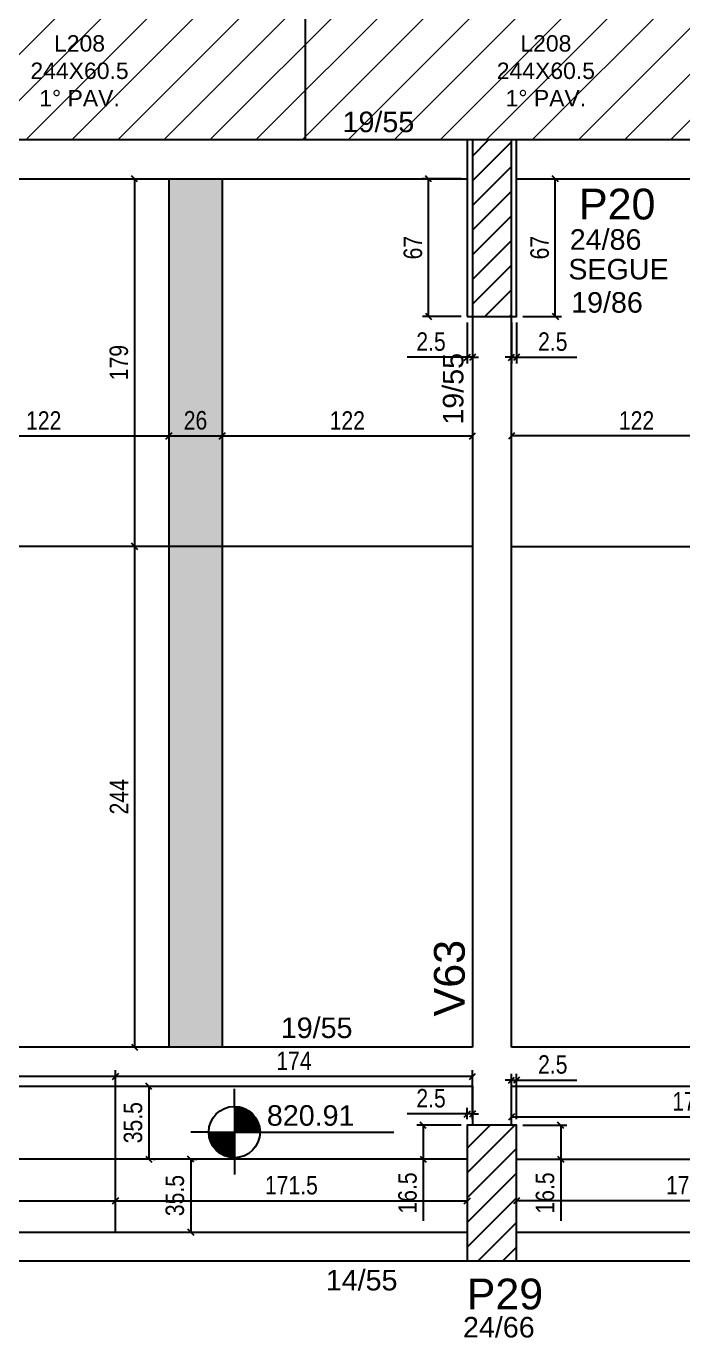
# Model space of a CAD drawing. Header units: millimetres. Extents: x 3753 to 7374, y 1906 to 3298.
# Drawn here: x 4465 to 4785, y 1943 to 2582 of the extents above; entities that cross this region are included whole.
import ezdxf

# ---------------------------------------------------------------- set-up
doc = ezdxf.new("R2010")
doc.units = ezdxf.units.MM
for name, color, linetype in [('3', 3, 'Continuous'), ('4', 4, 'Continuous'), ('7', 7, 'Continuous'), ('AUX00', 7, 'Continuous'), ('Painéis', 200, 'Continuous')]:
    doc.layers.add(name, color=color, linetype=linetype)
doc.layers.add('Hachura', color=251, linetype='Continuous', lineweight=9)
doc.layers.add('REAPROVEITAMENTO', color=251, linetype='Continuous', lineweight=9)
doc.styles.add('COTA TECNICA-50', font='techl___.ttf', dxfattribs={"height": 9})
doc.styles.get("Standard").update_dxf_attribs({"font": 'arial.ttf'})
doc.dimstyles.new('COTA PAINEL-50', dxfattribs={"dimtxt": 9, "dimasz": 3, "dimexe": 3, "dimexo": 3, "dimgap": 3, "dimtad": 1, "dimdec": 1, "dimzin": 12, "dimdsep": 46, "dimtxsty": 'COTA TECNICA-50', "dimblk1": 'OBLIQUE', "dimblk2": 'OBLIQUE', "dimsah": 1, "dimcen": 0.9, "dimclrd": 4, "dimclre": 4, "dimclrt": 240, "dimadec": 1, "dimazin": 3, "dimtfac": 1, "dimtdec": 1, "dimtmove": 0, "dimatfit": 3, "dimfxl": 1, "dimtolj": 1, "dimtzin": 12, "dimarcsym": 0})

# ---------------------------------------------------------------- blocks, each defined once
blk = doc.blocks.new('_Oblique')
at = {"color": 0, "linetype": 'ByBlock', "lineweight": -2}
blk.add_line((-0.5, -0.5), (0.5, 0.5), dxfattribs=at)
blk = doc.blocks.new('*D133')
at = {"layer": 'Defpoints', "color": 0, "transparency": 16777216}
for p in [(4703.66, 2068.15), (4701.16, 2046.17), (4703.66, 2046.17)]:
    blk.add_point(p, dxfattribs=at)
at = {"layer": 'Painéis', "color": 4, "lineweight": -2, "transparency": 16777216}
for p, q in [((4701.16, 2049.17), (4701.16, 2071.15)), ((4703.66, 2049.17), (4703.66, 2071.15)), ((4701.16, 2068.15), (4698.16, 2068.15)), ((4701.16, 2068.15), (4703.66, 2068.15)), ((4703.66, 2068.15), (4733.01, 2068.15))]:
    blk.add_line(p, q, dxfattribs=at)
at = {"layer": 'Painéis', "color": 4, "lineweight": -2, "transparency": 16777216, "xscale": 3, "yscale": 3, "zscale": 3}
blk.add_blockref('_Oblique', (4701.16, 2068.15), dxfattribs=at)
at = {"layer": 'Painéis', "color": 4, "lineweight": -2, "transparency": 16777216, "xscale": 3, "yscale": 3, "zscale": 3, "rotation": 180}
blk.add_blockref('_Oblique', (4703.66, 2068.15), dxfattribs=at)
at = {"layer": 'Painéis', "color": 240, "transparency": 16777216, "insert": (4721.33, 2075.74), "char_height": 9, "attachment_point": 5, "style": 'COTA TECNICA-50'}
blk.add_mtext('\\A1;2.5', dxfattribs=at)
blk = doc.blocks.new('*D135')
at = {"layer": 'Defpoints', "color": 0, "transparency": 16777216}
for p in [(4701.16, 2050.23), (4875.16, 2050.23), (4875.16, 2050.23)]:
    blk.add_point(p, dxfattribs=at)
at = {"layer": 'Painéis', "color": 4, "lineweight": -2, "transparency": 16777216}
blk.add_line((4701.16, 2050.23), (4875.16, 2050.23), dxfattribs=at)
at = {"layer": 'Painéis', "color": 4, "lineweight": -2, "transparency": 16777216, "xscale": 3, "yscale": 3, "zscale": 3, "rotation": 180}
blk.add_blockref('_Oblique', (4701.16, 2050.23), dxfattribs=at)
at = {"layer": 'Painéis', "color": 4, "lineweight": -2, "transparency": 16777216, "xscale": 3, "yscale": 3, "zscale": 3}
blk.add_blockref('_Oblique', (4875.16, 2050.23), dxfattribs=at)
at = {"layer": 'Painéis', "color": 240, "transparency": 16777216, "insert": (4788.16, 2057.8), "char_height": 9, "attachment_point": 5, "style": 'COTA TECNICA-50'}
blk.add_mtext('\\A1;174', dxfattribs=at)
blk = doc.blocks.new('*D138')
at = {"layer": 'Defpoints', "color": 0, "transparency": 16777216}
for p in [(4703.66, 2009.32), (4703.66, 2009.32), (4875.16, 2009.32)]:
    blk.add_point(p, dxfattribs=at)
at = {"layer": 'Painéis', "color": 4, "lineweight": -2, "transparency": 16777216}
blk.add_line((4875.16, 2009.32), (4703.66, 2009.32), dxfattribs=at)
at = {"layer": 'Painéis', "color": 4, "lineweight": -2, "transparency": 16777216, "xscale": 3, "yscale": 3, "zscale": 3, "rotation": 180}
blk.add_blockref('_Oblique', (4703.66, 2009.32), dxfattribs=at)
at = {"layer": 'Painéis', "color": 4, "lineweight": -2, "transparency": 16777216, "xscale": 3, "yscale": 3, "zscale": 3}
blk.add_blockref('_Oblique', (4875.16, 2009.32), dxfattribs=at)
at = {"layer": 'Painéis', "color": 240, "transparency": 16777216, "insert": (4789.41, 2016.92), "char_height": 9, "attachment_point": 5, "style": 'COTA TECNICA-50'}
blk.add_mtext('\\A1;171.5', dxfattribs=at)
blk = doc.blocks.new('*D309')
at = {"layer": 'Defpoints', "color": 0, "transparency": 16777216}
for p in [(4703.66, 2046.16), (4703.66, 2029.67), (4725.18, 2029.67)]:
    blk.add_point(p, dxfattribs=at)
at = {"layer": 'Painéis', "color": 4, "lineweight": -2, "transparency": 16777216}
for p, q in [((4706.66, 2046.16), (4728.18, 2046.16)), ((4725.18, 2046.16), (4725.18, 2029.67)), ((4706.66, 2029.67), (4728.18, 2029.67)), ((4725.18, 2029.67), (4725.18, 1999.69))]:
    blk.add_line(p, q, dxfattribs=at)
at = {"layer": 'Painéis', "color": 4, "lineweight": -2, "transparency": 16777216, "xscale": 3, "yscale": 3, "zscale": 3}
for p, rotation in [((4725.18, 2046.16), 90), ((4725.18, 2029.67), 270)]:
    blk.add_blockref('_Oblique', p, dxfattribs=dict(at, rotation=rotation))
at = {"layer": 'Painéis', "color": 240, "transparency": 16777216, "insert": (4717.58, 2013.18), "char_height": 9, "attachment_point": 5, "rotation": 90, "style": 'COTA TECNICA-50'}
blk.add_mtext('\\A1;16.5', dxfattribs=at)
blk = doc.blocks.new('*D141')
at = {"layer": 'Defpoints', "color": 0, "transparency": 16777216}
for p in [(4679.66, 2051.67), (4679.66, 2046.17), (4682.16, 2046.17)]:
    blk.add_point(p, dxfattribs=at)
at = {"layer": 'Painéis', "color": 4, "lineweight": -2, "transparency": 16777216}
for p, q in [((4679.66, 2051.67), (4650.3, 2051.67)), ((4679.66, 2049.17), (4679.66, 2054.67)), ((4682.16, 2051.67), (4679.66, 2051.67)), ((4682.16, 2049.17), (4682.16, 2054.67)), ((4682.16, 2051.67), (4685.16, 2051.67))]:
    blk.add_line(p, q, dxfattribs=at)
at = {"layer": 'Painéis', "color": 4, "lineweight": -2, "transparency": 16777216, "xscale": 3, "yscale": 3, "zscale": 3}
blk.add_blockref('_Oblique', (4679.66, 2051.67), dxfattribs=at)
at = {"layer": 'Painéis', "color": 4, "lineweight": -2, "transparency": 16777216, "xscale": 3, "yscale": 3, "zscale": 3, "rotation": 180}
blk.add_blockref('_Oblique', (4682.16, 2051.67), dxfattribs=at)
at = {"layer": 'Painéis', "color": 240, "transparency": 16777216, "insert": (4661.98, 2059.27), "char_height": 9, "attachment_point": 5, "style": 'COTA TECNICA-50'}
blk.add_mtext('\\A1;2.5', dxfattribs=at)
blk = doc.blocks.new('*D144')
at = {"layer": 'Defpoints', "color": 0, "transparency": 16777216}
for p in [(4508.16, 2069.94), (4508.16, 2069.94), (4682.16, 2050.23)]:
    blk.add_point(p, dxfattribs=at)
at = {"layer": 'Painéis', "color": 4, "lineweight": -2, "transparency": 16777216}
for p, q in [((4682.16, 2069.94), (4508.16, 2069.94)), ((4682.16, 2053.23), (4682.16, 2072.94))]:
    blk.add_line(p, q, dxfattribs=at)
at = {"layer": 'Painéis', "color": 4, "lineweight": -2, "transparency": 16777216, "xscale": 3, "yscale": 3, "zscale": 3, "rotation": 180}
blk.add_blockref('_Oblique', (4508.16, 2069.94), dxfattribs=at)
at = {"layer": 'Painéis', "color": 4, "lineweight": -2, "transparency": 16777216, "xscale": 3, "yscale": 3, "zscale": 3}
blk.add_blockref('_Oblique', (4682.16, 2069.94), dxfattribs=at)
at = {"layer": 'Painéis', "color": 240, "transparency": 16777216, "insert": (4595.16, 2077.51), "char_height": 9, "attachment_point": 5, "style": 'COTA TECNICA-50'}
blk.add_mtext('\\A1;174', dxfattribs=at)
blk = doc.blocks.new('*D145')
at = {"layer": 'Defpoints', "color": 0, "transparency": 16777216}
for p in [(4264.16, 2069.94), (4264.16, 2060.68), (4508.16, 2050.23)]:
    blk.add_point(p, dxfattribs=at)
at = {"layer": 'Painéis', "color": 4, "lineweight": -2, "transparency": 16777216}
for p, q in [((4264.16, 2063.68), (4264.16, 2072.94)), ((4508.16, 2069.94), (4264.16, 2069.94)), ((4508.16, 2053.23), (4508.16, 2072.94))]:
    blk.add_line(p, q, dxfattribs=at)
at = {"layer": 'Painéis', "color": 4, "lineweight": -2, "transparency": 16777216, "xscale": 3, "yscale": 3, "zscale": 3, "rotation": 180}
blk.add_blockref('_Oblique', (4264.16, 2069.94), dxfattribs=at)
at = {"layer": 'Painéis', "color": 4, "lineweight": -2, "transparency": 16777216, "xscale": 3, "yscale": 3, "zscale": 3}
blk.add_blockref('_Oblique', (4508.16, 2069.94), dxfattribs=at)
at = {"layer": 'Painéis', "color": 240, "transparency": 16777216, "insert": (4386.16, 2077.51), "char_height": 9, "attachment_point": 5, "style": 'COTA TECNICA-50'}
blk.add_mtext('\\A1;244', dxfattribs=at)
blk = doc.blocks.new('*D146')
at = {"layer": 'Defpoints', "color": 0, "transparency": 16777216}
for p in [(4269.66, 2009.32), (4508.16, 2009.32), (4508.16, 2009.32)]:
    blk.add_point(p, dxfattribs=at)
at = {"layer": 'Painéis', "color": 4, "lineweight": -2, "transparency": 16777216}
blk.add_line((4269.66, 2009.32), (4508.16, 2009.32), dxfattribs=at)
at = {"layer": 'Painéis', "color": 4, "lineweight": -2, "transparency": 16777216, "xscale": 3, "yscale": 3, "zscale": 3, "rotation": 180}
blk.add_blockref('_Oblique', (4269.66, 2009.32), dxfattribs=at)
at = {"layer": 'Painéis', "color": 4, "lineweight": -2, "transparency": 16777216, "xscale": 3, "yscale": 3, "zscale": 3}
blk.add_blockref('_Oblique', (4508.16, 2009.32), dxfattribs=at)
at = {"layer": 'Painéis', "color": 240, "transparency": 16777216, "insert": (4388.91, 2017.04), "char_height": 9, "attachment_point": 5, "style": 'COTA TECNICA-50'}
blk.add_mtext('\\A1;238.5', dxfattribs=at)
blk = doc.blocks.new('*D147')
at = {"layer": 'Defpoints', "color": 0, "transparency": 16777216}
for p in [(4508.16, 2009.32), (4679.66, 2009.32), (4679.66, 2009.32)]:
    blk.add_point(p, dxfattribs=at)
at = {"layer": 'Painéis', "color": 4, "lineweight": -2, "transparency": 16777216}
blk.add_line((4508.16, 2009.32), (4679.66, 2009.32), dxfattribs=at)
at = {"layer": 'Painéis', "color": 4, "lineweight": -2, "transparency": 16777216, "xscale": 3, "yscale": 3, "zscale": 3, "rotation": 180}
blk.add_blockref('_Oblique', (4508.16, 2009.32), dxfattribs=at)
at = {"layer": 'Painéis', "color": 4, "lineweight": -2, "transparency": 16777216, "xscale": 3, "yscale": 3, "zscale": 3}
blk.add_blockref('_Oblique', (4679.66, 2009.32), dxfattribs=at)
at = {"layer": 'Painéis', "color": 240, "transparency": 16777216, "insert": (4593.91, 2016.92), "char_height": 9, "attachment_point": 5, "style": 'COTA TECNICA-50'}
blk.add_mtext('\\A1;171.5', dxfattribs=at)
blk = doc.blocks.new('*D148')
at = {"layer": 'Defpoints', "color": 0, "transparency": 16777216}
for p in [(4523.68, 2065.17), (4523.68, 2029.67), (4524.44, 2029.67)]:
    blk.add_point(p, dxfattribs=at)
at = {"layer": 'Painéis', "color": 4, "lineweight": -2, "transparency": 16777216}
for p, q in [((4524.44, 2065.17), (4524.44, 2029.67)), ((4526.68, 2065.17), (4527.44, 2065.17)), ((4526.68, 2029.67), (4527.44, 2029.67))]:
    blk.add_line(p, q, dxfattribs=at)
at = {"layer": 'Painéis', "color": 4, "lineweight": -2, "transparency": 16777216, "xscale": 3, "yscale": 3, "zscale": 3}
for p, rotation in [((4524.44, 2065.17), 90), ((4524.44, 2029.67), 270)]:
    blk.add_blockref('_Oblique', p, dxfattribs=dict(at, rotation=rotation))
at = {"layer": 'Painéis', "color": 240, "transparency": 16777216, "insert": (4516.74, 2047.42), "char_height": 9, "attachment_point": 5, "rotation": 90, "style": 'COTA TECNICA-50'}
blk.add_mtext('\\A1;35.5', dxfattribs=at)
blk = doc.blocks.new('*D149')
at = {"layer": 'Defpoints', "color": 0, "transparency": 16777216}
for p in [(4542.93, 2029.67), (4542.93, 1994.17), (4544.81, 1994.17)]:
    blk.add_point(p, dxfattribs=at)
at = {"layer": 'Painéis', "color": 4, "lineweight": -2, "transparency": 16777216}
for p, q in [((4544.81, 2029.67), (4544.81, 1994.17)), ((4545.93, 2029.67), (4547.81, 2029.67)), ((4545.93, 1994.17), (4547.81, 1994.17))]:
    blk.add_line(p, q, dxfattribs=at)
at = {"layer": 'Painéis', "color": 4, "lineweight": -2, "transparency": 16777216, "xscale": 3, "yscale": 3, "zscale": 3}
for p, rotation in [((4544.81, 2029.67), 90), ((4544.81, 1994.17), 270)]:
    blk.add_blockref('_Oblique', p, dxfattribs=dict(at, rotation=rotation))
at = {"layer": 'Painéis', "color": 240, "transparency": 16777216, "insert": (4537.12, 2011.92), "char_height": 9, "attachment_point": 5, "rotation": 90, "style": 'COTA TECNICA-50'}
blk.add_mtext('\\A1;35.5', dxfattribs=at)
blk = doc.blocks.new('*D310')
at = {"layer": 'Defpoints', "color": 0, "transparency": 16777216}
for p in [(4679.66, 2046.16), (4658.13, 2029.67), (4679.66, 2029.67)]:
    blk.add_point(p, dxfattribs=at)
at = {"layer": 'Painéis', "color": 4, "lineweight": -2, "transparency": 16777216}
for p, q in [((4676.66, 2046.16), (4655.13, 2046.16)), ((4658.13, 2046.16), (4658.13, 2029.67)), ((4676.66, 2029.67), (4655.13, 2029.67)), ((4658.13, 2029.67), (4658.13, 1999.69))]:
    blk.add_line(p, q, dxfattribs=at)
at = {"layer": 'Painéis', "color": 4, "lineweight": -2, "transparency": 16777216, "xscale": 3, "yscale": 3, "zscale": 3}
for p, rotation in [((4658.13, 2046.16), 90), ((4658.13, 2029.67), 270)]:
    blk.add_blockref('_Oblique', p, dxfattribs=dict(at, rotation=rotation))
at = {"layer": 'Painéis', "color": 240, "transparency": 16777216, "insert": (4650.54, 2013.18), "char_height": 9, "attachment_point": 5, "rotation": 90, "style": 'COTA TECNICA-50'}
blk.add_mtext('\\A1;16.5', dxfattribs=at)
blk = doc.blocks.new('*D180')
at = {"layer": 'Defpoints', "color": 0, "transparency": 16777216}
for p in [(4701.16, 2381.92), (4701.16, 2381.92), (4823.15, 2381.92)]:
    blk.add_point(p, dxfattribs=at)
at = {"layer": 'Painéis', "color": 4, "lineweight": -2, "transparency": 16777216}
blk.add_line((4823.15, 2381.92), (4701.16, 2381.92), dxfattribs=at)
at = {"layer": 'Painéis', "color": 4, "lineweight": -2, "transparency": 16777216, "xscale": 3, "yscale": 3, "zscale": 3, "rotation": 180}
blk.add_blockref('_Oblique', (4701.16, 2381.92), dxfattribs=at)
at = {"layer": 'Painéis', "color": 4, "lineweight": -2, "transparency": 16777216, "xscale": 3, "yscale": 3, "zscale": 3}
blk.add_blockref('_Oblique', (4823.15, 2381.92), dxfattribs=at)
at = {"layer": 'Painéis', "color": 240, "transparency": 16777216, "insert": (4762.15, 2389.47), "char_height": 9, "attachment_point": 5, "style": 'COTA TECNICA-50'}
blk.add_mtext('\\A1;122', dxfattribs=at)
blk = doc.blocks.new('*D185')
at = {"color": 4, "lineweight": -2, "transparency": 16777216}
for p, q in [((4701.16, 2437.17), (4701.16, 2417.25)), ((4703.66, 2437.17), (4703.66, 2417.25)), ((4701.16, 2420.25), (4698.16, 2420.25)), ((4701.16, 2420.25), (4703.66, 2420.25)), ((4703.66, 2420.25), (4733.01, 2420.25))]:
    blk.add_line(p, q, dxfattribs=at)
at = {"layer": 'Defpoints', "color": 0, "transparency": 16777216}
for p in [(4701.16, 2440.17), (4703.66, 2440.17), (4703.66, 2420.25)]:
    blk.add_point(p, dxfattribs=at)
at = {"color": 4, "lineweight": -2, "transparency": 16777216, "xscale": 3, "yscale": 3, "zscale": 3}
blk.add_blockref('_Oblique', (4701.16, 2420.25), dxfattribs=at)
at = {"color": 4, "lineweight": -2, "transparency": 16777216, "xscale": 3, "yscale": 3, "zscale": 3, "rotation": 180}
blk.add_blockref('_Oblique', (4703.66, 2420.25), dxfattribs=at)
at = {"color": 240, "transparency": 16777216, "insert": (4721.33, 2427.85), "char_height": 9, "attachment_point": 5, "style": 'COTA TECNICA-50'}
blk.add_mtext('\\A1;2.5', dxfattribs=at)
blk = doc.blocks.new('*D186')
at = {"color": 4, "lineweight": -2, "transparency": 16777216}
for p, q in [((4706.66, 2507.17), (4725.55, 2507.17)), ((4722.55, 2440.17), (4722.55, 2507.17)), ((4706.66, 2440.17), (4725.55, 2440.17))]:
    blk.add_line(p, q, dxfattribs=at)
at = {"layer": 'Defpoints', "color": 0, "transparency": 16777216}
for p in [(4703.66, 2507.17), (4722.55, 2507.17), (4703.66, 2440.17)]:
    blk.add_point(p, dxfattribs=at)
at = {"color": 4, "lineweight": -2, "transparency": 16777216, "xscale": 3, "yscale": 3, "zscale": 3}
for p, rotation in [((4722.55, 2507.17), 90), ((4722.55, 2440.17), 270)]:
    blk.add_blockref('_Oblique', p, dxfattribs=dict(at, rotation=rotation))
at = {"color": 240, "transparency": 16777216, "insert": (4714.96, 2473.67), "char_height": 9, "attachment_point": 5, "rotation": 90, "style": 'COTA TECNICA-50'}
blk.add_mtext('\\A1;67', dxfattribs=at)
blk = doc.blocks.new('*D189')
at = {"layer": 'Defpoints', "color": 0, "transparency": 16777216}
for p in [(4412.16, 2381.92), (4534.16, 2381.92), (4534.16, 2381.92)]:
    blk.add_point(p, dxfattribs=at)
at = {"layer": 'Painéis', "color": 4, "lineweight": -2, "transparency": 16777216}
blk.add_line((4412.16, 2381.92), (4534.16, 2381.92), dxfattribs=at)
at = {"layer": 'Painéis', "color": 4, "lineweight": -2, "transparency": 16777216, "xscale": 3, "yscale": 3, "zscale": 3, "rotation": 180}
blk.add_blockref('_Oblique', (4412.16, 2381.92), dxfattribs=at)
at = {"layer": 'Painéis', "color": 4, "lineweight": -2, "transparency": 16777216, "xscale": 3, "yscale": 3, "zscale": 3}
blk.add_blockref('_Oblique', (4534.16, 2381.92), dxfattribs=at)
at = {"layer": 'Painéis', "color": 240, "transparency": 16777216, "insert": (4473.16, 2389.47), "char_height": 9, "attachment_point": 5, "style": 'COTA TECNICA-50'}
blk.add_mtext('\\A1;122', dxfattribs=at)
blk = doc.blocks.new('*D190')
at = {"layer": 'Defpoints', "color": 0, "transparency": 16777216}
for p in [(4534.16, 2381.92), (4560.16, 2381.92), (4560.16, 2381.92)]:
    blk.add_point(p, dxfattribs=at)
at = {"layer": 'Painéis', "color": 4, "lineweight": -2, "transparency": 16777216}
blk.add_line((4534.16, 2381.92), (4560.16, 2381.92), dxfattribs=at)
at = {"layer": 'Painéis', "color": 4, "lineweight": -2, "transparency": 16777216, "xscale": 3, "yscale": 3, "zscale": 3, "rotation": 180}
blk.add_blockref('_Oblique', (4534.16, 2381.92), dxfattribs=at)
at = {"layer": 'Painéis', "color": 4, "lineweight": -2, "transparency": 16777216, "xscale": 3, "yscale": 3, "zscale": 3}
blk.add_blockref('_Oblique', (4560.16, 2381.92), dxfattribs=at)
at = {"layer": 'Painéis', "color": 240, "transparency": 16777216, "insert": (4547.16, 2389.51), "char_height": 9, "attachment_point": 5, "style": 'COTA TECNICA-50'}
blk.add_mtext('\\A1;26', dxfattribs=at)
blk = doc.blocks.new('*D191')
at = {"layer": 'Defpoints', "color": 0, "transparency": 16777216}
for p in [(4560.16, 2381.92), (4682.16, 2381.92), (4682.16, 2381.92)]:
    blk.add_point(p, dxfattribs=at)
at = {"layer": 'Painéis', "color": 4, "lineweight": -2, "transparency": 16777216}
blk.add_line((4560.16, 2381.92), (4682.16, 2381.92), dxfattribs=at)
at = {"layer": 'Painéis', "color": 4, "lineweight": -2, "transparency": 16777216, "xscale": 3, "yscale": 3, "zscale": 3, "rotation": 180}
blk.add_blockref('_Oblique', (4560.16, 2381.92), dxfattribs=at)
at = {"layer": 'Painéis', "color": 4, "lineweight": -2, "transparency": 16777216, "xscale": 3, "yscale": 3, "zscale": 3}
blk.add_blockref('_Oblique', (4682.16, 2381.92), dxfattribs=at)
at = {"layer": 'Painéis', "color": 240, "transparency": 16777216, "insert": (4621.16, 2389.47), "char_height": 9, "attachment_point": 5, "style": 'COTA TECNICA-50'}
blk.add_mtext('\\A1;122', dxfattribs=at)
blk = doc.blocks.new('*D192')
at = {"layer": 'Defpoints', "color": 0, "transparency": 16777216}
for p in [(4517.42, 2507.17), (4517.42, 2328.17), (4517.42, 2328.17)]:
    blk.add_point(p, dxfattribs=at)
at = {"layer": 'Painéis', "color": 4, "lineweight": -2, "transparency": 16777216}
blk.add_line((4517.42, 2507.17), (4517.42, 2328.17), dxfattribs=at)
at = {"layer": 'Painéis', "color": 4, "lineweight": -2, "transparency": 16777216, "xscale": 3, "yscale": 3, "zscale": 3}
for p, rotation in [((4517.42, 2507.17), 90), ((4517.42, 2328.17), 270)]:
    blk.add_blockref('_Oblique', p, dxfattribs=dict(at, rotation=rotation))
at = {"layer": 'Painéis', "color": 240, "transparency": 16777216, "insert": (4509.82, 2417.67), "char_height": 9, "attachment_point": 5, "rotation": 90, "style": 'COTA TECNICA-50'}
blk.add_mtext('\\A1;179', dxfattribs=at)
blk = doc.blocks.new('*D193')
at = {"layer": 'Defpoints', "color": 0, "transparency": 16777216}
for p in [(4517.42, 2328.17), (4517.42, 2084.17), (4517.42, 2084.17)]:
    blk.add_point(p, dxfattribs=at)
at = {"layer": 'Painéis', "color": 4, "lineweight": -2, "transparency": 16777216}
blk.add_line((4517.42, 2328.17), (4517.42, 2084.17), dxfattribs=at)
at = {"layer": 'Painéis', "color": 4, "lineweight": -2, "transparency": 16777216, "xscale": 3, "yscale": 3, "zscale": 3}
for p, rotation in [((4517.42, 2328.17), 90), ((4517.42, 2084.17), 270)]:
    blk.add_blockref('_Oblique', p, dxfattribs=dict(at, rotation=rotation))
at = {"layer": 'Painéis', "color": 240, "transparency": 16777216, "insert": (4509.85, 2206.17), "char_height": 9, "attachment_point": 5, "rotation": 90, "style": 'COTA TECNICA-50'}
blk.add_mtext('\\A1;244', dxfattribs=at)
blk = doc.blocks.new('*D194')
at = {"color": 4, "lineweight": -2, "transparency": 16777216}
for p, q in [((4679.66, 2437.17), (4679.66, 2417.25)), ((4682.16, 2437.17), (4682.16, 2417.25)), ((4679.66, 2420.25), (4650.3, 2420.25)), ((4682.16, 2420.25), (4679.66, 2420.25)), ((4682.16, 2420.25), (4685.16, 2420.25))]:
    blk.add_line(p, q, dxfattribs=at)
at = {"layer": 'Defpoints', "color": 0, "transparency": 16777216}
for p in [(4679.66, 2440.17), (4682.16, 2440.17), (4679.66, 2420.25)]:
    blk.add_point(p, dxfattribs=at)
at = {"color": 4, "lineweight": -2, "transparency": 16777216, "xscale": 3, "yscale": 3, "zscale": 3}
blk.add_blockref('_Oblique', (4679.66, 2420.25), dxfattribs=at)
at = {"color": 4, "lineweight": -2, "transparency": 16777216, "xscale": 3, "yscale": 3, "zscale": 3, "rotation": 180}
blk.add_blockref('_Oblique', (4682.16, 2420.25), dxfattribs=at)
at = {"color": 240, "transparency": 16777216, "insert": (4661.98, 2427.85), "char_height": 9, "attachment_point": 5, "style": 'COTA TECNICA-50'}
blk.add_mtext('\\A1;2.5', dxfattribs=at)
blk = doc.blocks.new('*D195')
at = {"color": 4, "lineweight": -2, "transparency": 16777216}
for p, q in [((4676.66, 2507.17), (4657.76, 2507.17)), ((4660.76, 2440.17), (4660.76, 2507.17)), ((4676.66, 2440.17), (4657.76, 2440.17))]:
    blk.add_line(p, q, dxfattribs=at)
at = {"layer": 'Defpoints', "color": 0, "transparency": 16777216}
for p in [(4660.76, 2507.17), (4679.66, 2507.17), (4679.66, 2440.17)]:
    blk.add_point(p, dxfattribs=at)
at = {"color": 4, "lineweight": -2, "transparency": 16777216, "xscale": 3, "yscale": 3, "zscale": 3}
for p, rotation in [((4660.76, 2507.17), 90), ((4660.76, 2440.17), 270)]:
    blk.add_blockref('_Oblique', p, dxfattribs=dict(at, rotation=rotation))
at = {"color": 240, "transparency": 16777216, "insert": (4653.17, 2473.67), "char_height": 9, "attachment_point": 5, "rotation": 90, "style": 'COTA TECNICA-50'}
blk.add_mtext('\\A1;67', dxfattribs=at)

msp = doc.modelspace()

# ---------------------------------------------------------------- hatches: boundary and pattern name
at = {"layer": 'Hachura', "linetype": 'ByBlock'}
h = msp.add_hatch(color=256, dxfattribs=at)
h.dxf.hatch_style = 1
h.paths.add_polyline_path([(4534.16, 2084.17), (4560.16, 2084.17), (4560.16, 2507.17), (4534.16, 2507.17)])
at = {"layer": 'REAPROVEITAMENTO', "linetype": 'ByBlock'}
h = msp.add_hatch(dxfattribs=at)
h.set_pattern_fill('ANSI31', color=256, scale=5, style=2)
h.set_pattern_definition([(45, (2308.955, 1066.706), (-11.22532, 11.22532), [])])
h.paths.add_polyline_path([(7175.16, 2566.67), (6449.16, 2566.67), (6449.16, 2586.67), (7170.16, 2586.67), (7170.16, 2678.17), (5168.66, 2677.67), (5168.66, 2672.17), (5088.66, 2672.17), (5088.66, 2678.17), (4294.66, 2678.17), (4294.66, 2672.67), (4214.66, 2672.67), (4214.66, 2678.17), (4036.16, 2678.17), (4036.16, 2526.17), (4214.66, 2526.17), (4214.66, 2531.67), (4294.66, 2531.67), (4294.66, 2526.17), (5083.66, 2526.17), (5083.66, 2533.17), (5173.66, 2533.17), (5173.66, 2526.17), (6449.16, 2526.17), (6449.16, 2477.17), (7175.16, 2477.17)])

# ---------------------------------------------------------------- linework, layer by layer
at = {"layer": '3', "linetype": 'Continuous'}
for p, q in [((4682.16, 2518.28), (4690.04, 2526.17)), ((4682.16, 2506.26), (4701.16, 2525.26)), ((4682.16, 2494.23), (4701.16, 2513.23)), ((4682.16, 2482.21), (4701.16, 2501.21)), ((4682.16, 2470.19), (4701.16, 2489.19)), ((4682.16, 2458.17), (4701.16, 2477.17)), ((4682.16, 2446.15), (4701.16, 2465.15)), ((4688.19, 2440.17), (4701.16, 2453.13)), ((4700.21, 2440.17), (4701.16, 2441.11)), ((4566.11, 2055.35), (4566.11, 2063.93)), ((4566.11, 2055.35), (4566.11, 2030.35)), ((4566.11, 2054.75), (4569.96, 2054.75)), ((4566.11, 2053.95), (4571.86, 2053.95)), ((4566.11, 2053.16), (4573.18, 2053.16)), ((4566.11, 2052.37), (4574.22, 2052.37)), ((4566.11, 2051.57), (4575.06, 2051.57)), ((4566.11, 2050.78), (4575.77, 2050.78)), ((4566.11, 2049.99), (4576.37, 2049.99)), ((4566.11, 2049.2), (4576.88, 2049.2)), ((4566.11, 2048.4), (4577.31, 2048.4)), ((4566.11, 2047.61), (4577.67, 2047.61)), ((4566.11, 2046.82), (4577.96, 2046.82)), ((4566.11, 2046.03), (4578.2, 2046.03)), ((4566.11, 2045.23), (4578.38, 2045.23)), ((4566.11, 2044.44), (4578.51, 2044.44)), ((4679.66, 2022.92), (4702.9, 2046.17)), ((4679.66, 2034.94), (4690.88, 2046.17)), ((4553.61, 2042.85), (4544.9, 2042.85)), ((4553.61, 2042.85), (4578.61, 2042.85)), ((4566.11, 2042.06), (4553.61, 2042.06)), ((4566.11, 2041.27), (4553.71, 2041.27)), ((4566.11, 2040.48), (4553.84, 2040.48)), ((4566.11, 2039.68), (4554.02, 2039.68)), ((4566.11, 2038.89), (4554.25, 2038.89)), ((4566.11, 2038.1), (4554.55, 2038.1)), ((4566.11, 2043.65), (4578.61, 2043.65)), ((4578.61, 2042.85), (4643.91, 2042.85)), ((4566.11, 2037.3), (4554.91, 2037.3)), ((4566.11, 2036.51), (4555.34, 2036.51)), ((4566.11, 2035.72), (4555.84, 2035.72)), ((4566.11, 2034.93), (4556.44, 2034.93)), ((4566.11, 2034.13), (4557.15, 2034.13)), ((4566.11, 2033.34), (4558, 2033.34)), ((4566.11, 2032.55), (4559.04, 2032.55)), ((4566.11, 2031.75), (4560.36, 2031.75)), ((4679.66, 2010.9), (4703.66, 2034.9)), ((4566.11, 2030.96), (4562.26, 2030.96)), ((4566.11, 2030.35), (4566.11, 2022.13)), ((4679.66, 1998.88), (4703.66, 2022.88)), ((4679.66, 1986.86), (4703.66, 2010.86)), ((4269.66, 1994.17), (4679.66, 1994.17)), ((4684.98, 1980.17), (4703.66, 1998.84)), ((4703.66, 1994.17), (5090.66, 1994.17)), ((4697, 1980.17), (4703.66, 1986.82)), ((4269.66, 1980.17), (4679.66, 1980.17)), ((4703.66, 1980.17), (5116.66, 1980.17))]:
    msp.add_line(p, q, dxfattribs=at)
for points in [[(4679.66, 2526.17), (4294.66, 2526.17)], [(5083.66, 2526.17), (4703.66, 2526.17)], [(4294.66, 2507.17), (4679.66, 2507.17)], [(4703.66, 2507.17), (5083.66, 2507.17)], [(4682.16, 2440.17), (4682.16, 2084.17)], [(4701.16, 2084.17), (4701.16, 2440.17)], [(4682.16, 2084.17), (4264.16, 2084.17)], [(5119.16, 2084.17), (4701.16, 2084.17)], [(4264.16, 2065.17), (4682.16, 2065.17)], [(4682.16, 2065.17), (4682.16, 2046.17)], [(4701.16, 2065.17), (5119.16, 2065.17)], [(4701.16, 2046.17), (4701.16, 2065.17)]]:
    msp.add_lwpolyline(points, dxfattribs=at)
msp.add_circle((4566.11, 2042.85), 12.5, dxfattribs=at)
at = {"layer": '7', "linetype": 'Continuous'}
for points in [[(4679.66, 2440.17), (4703.66, 2440.17), (4703.66, 2526.17), (4679.66, 2526.17), (4679.66, 2440.17)], [(4682.16, 2440.17), (4701.16, 2440.17), (4701.16, 2526.17), (4682.16, 2526.17), (4682.16, 2440.17)], [(4679.66, 1980.17), (4703.66, 1980.17), (4703.66, 2046.17), (4679.66, 2046.17), (4679.66, 1980.17)]]:
    msp.add_lwpolyline(points, dxfattribs=at)
at = {"layer": 'Painéis'}
for p, q in [((4600.66, 2678.17), (4600.66, 2526.17)), ((4534.16, 2507.17), (4534.16, 2084.17)), ((4560.16, 2507.17), (4560.16, 2084.17)), ((4682.06, 2328.17), (4264.06, 2328.17)), ((4701.25, 2328.17), (5119.25, 2328.17)), ((4508.16, 1994.17), (4508.16, 2065.17)), ((4679.66, 2029.67), (4269.66, 2029.67)), ((4703.66, 2029.67), (5090.66, 2029.67))]:
    msp.add_line(p, q, dxfattribs=at)

# ---------------------------------------------------------------- texts
at = {"layer": '3', "linetype": 'Continuous'}
for s, p in [('19/55', (4618.85, 2529.92)), ('24/86', (4729.59, 2472.63)), ('SEGUE', (4728.92, 2458.18)), ('19/86', (4730.27, 2441.99)), ('19/55', (4588.73, 2088.65)), ('820.91', (4581.95, 2045.94)), ('14/55', (4610.67, 1965.71)), ('24/66', (4677.56, 1942.8))]:
    msp.add_text(s, height=10, dxfattribs=at).set_placement(p)
msp.add_text('19/55', height=10, rotation=90, dxfattribs=at).set_placement((4677.75, 2387.43))
at = {"layer": '4', "linetype": 'Continuous'}
for s, p in [('P20', (4734.09, 2487.4)), ('P29', (4679.35, 1956.48))]:
    msp.add_text(s, height=15, dxfattribs=at).set_placement(p)
msp.add_text('V63', height=15, rotation=90, dxfattribs=at).set_placement((4678.41, 2099.17))
at = {"layer": 'AUX00', "char_height": 8, "attachment_point": 1}
for insert in [(4429.08, 2577.15), (4656.41, 2577.15)]:
    msp.add_mtext_dynamic_manual_height_columns('\\pxqc;L208^J244X60.5^J1° PAV.', width=123.1041, gutter_width=12.5, heights=[0], dxfattribs=dict(at, insert=insert))

# ---------------------------------------------------------------- dimensions: what is measured, and where the dimension line sits
for base, p1, p2, angle, picture, middle in [((4660.76, 2507.17), (4679.66, 2440.17), (4679.66, 2507.17), 90, '*D195', (4653.17, 2473.67)), ((4722.55, 2507.17), (4703.66, 2440.17), (4703.66, 2507.17), 90, '*D186', (4714.96, 2473.67)), ((4703.66, 2420.25), (4701.16, 2440.17), (4703.66, 2440.17), 180, '*D185', (4721.33, 2427.85))]:
    dim = msp.add_linear_dim(base=base, p1=p1, p2=p2, angle=angle, dimstyle='COTA PAINEL-50')
    dim.commit()
    dim.dimension.update_dxf_attribs({"geometry": picture, "text_midpoint": middle})
dim = msp.add_linear_dim(base=(4679.66, 2420.25), p1=(4682.16, 2440.17), p2=(4679.66, 2440.17), dimstyle='COTA PAINEL-50')
dim.commit()
dim.dimension.update_dxf_attribs({"geometry": '*D194', "text_midpoint": (4661.98, 2427.85)})
at = {"layer": 'Painéis'}
for base, p1, p2, angle, picture, middle in [((4517.42, 2328.17), (4517.42, 2507.17), (4517.42, 2328.17), 90, '*D192', (4509.82, 2417.67)), ((4517.42, 2084.17), (4517.42, 2328.17), (4517.42, 2084.17), 90, '*D193', (4509.85, 2206.17)), ((4264.16, 2069.94), (4508.16, 2050.23), (4264.16, 2060.68), 180, '*D145', (4386.16, 2077.51)), ((4508.16, 2069.94), (4682.16, 2050.23), (4508.16, 2069.94), 180, '*D144', (4595.16, 2077.51)), ((4524.44, 2029.67), (4523.68, 2065.17), (4523.68, 2029.67), 270, '*D148', (4516.74, 2047.42)), ((4658.13, 2029.67), (4679.66, 2046.16), (4679.66, 2029.67), 90, '*D310', (4650.54, 2013.18)), ((4725.18, 2029.67), (4703.66, 2046.16), (4703.66, 2029.67), 90, '*D309', (4717.58, 2013.18)), ((4544.81, 1994.17), (4542.93, 2029.67), (4542.93, 1994.17), 270, '*D149', (4537.12, 2011.92)), ((4508.16, 2009.32), (4269.66, 2009.32), (4508.16, 2009.32), 180, '*D146', (4388.91, 2017.04)), ((4679.66, 2009.32), (4508.16, 2009.32), (4679.66, 2009.32), 180, '*D147', (4593.91, 2016.92))]:
    dim = msp.add_linear_dim(base=base, p1=p1, p2=p2, angle=angle, dimstyle='COTA PAINEL-50', dxfattribs=at)
    dim.commit()
    dim.dimension.update_dxf_attribs({"geometry": picture, "text_midpoint": middle})
for base, p1, p2, picture, middle in [((4534.16, 2381.92), (4412.16, 2381.92), (4534.16, 2381.92), '*D189', (4473.16, 2389.47)), ((4560.16, 2381.92), (4534.16, 2381.92), (4560.16, 2381.92), '*D190', (4547.16, 2389.51)), ((4682.16, 2381.92), (4560.16, 2381.92), (4682.16, 2381.92), '*D191', (4621.16, 2389.47))]:
    dim = msp.add_linear_dim(base=base, p1=p1, p2=p2, dimstyle='COTA PAINEL-50', override={"dimtmove": 1}, dxfattribs=at)
    dim.commit()
    dim.dimension.update_dxf_attribs({"geometry": picture, "text_midpoint": middle})
dim = msp.add_linear_dim(base=(4701.16, 2381.92), p1=(4823.15, 2381.92), p2=(4701.16, 2381.92), angle=180, dimstyle='COTA PAINEL-50', override={"dimtmove": 1}, dxfattribs=at)
dim.commit()
dim.dimension.update_dxf_attribs({"geometry": '*D180', "text_midpoint": (4762.15, 2389.47)})
dim = msp.add_linear_dim(base=(4703.66, 2068.15), p1=(4701.16, 2046.17), p2=(4703.66, 2046.17), dimstyle='COTA PAINEL-50', dxfattribs=at)
dim.commit()
dim.dimension.update_dxf_attribs({"geometry": '*D133', "text_midpoint": (4721.33, 2068.15), "dimtype": 160})
dim = msp.add_linear_dim(base=(4679.66, 2051.67), p1=(4682.16, 2046.17), p2=(4679.66, 2046.17), angle=180, dimstyle='COTA PAINEL-50', dxfattribs=at)
dim.commit()
dim.dimension.update_dxf_attribs({"geometry": '*D141', "text_midpoint": (4661.98, 2051.67), "dimtype": 160})
for base, p1, p2, picture, middle in [((4875.16, 2050.23), (4701.16, 2050.23), (4875.16, 2050.23), '*D135', (4788.16, 2057.8)), ((4703.66, 2009.32), (4875.16, 2009.32), (4703.66, 2009.32), '*D138', (4789.41, 2016.92))]:
    dim = msp.add_linear_dim(base=base, p1=p1, p2=p2, dimstyle='COTA PAINEL-50', dxfattribs=at)
    dim.commit()
    dim.dimension.update_dxf_attribs({"geometry": picture, "text_midpoint": middle})

doc.saveas('drawing.dxf')
